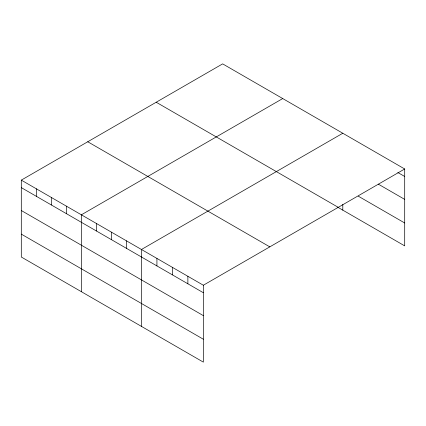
<?xml version="1.0" encoding="UTF-8"?>
<svg xmlns="http://www.w3.org/2000/svg" width="426" height="426" viewBox="0 0 426 426"><rect width="100%" height="100%" fill="white"/><g stroke="black" fill="none" stroke-linecap="round" stroke-linejoin="round"><path stroke-width="0.64" d="M21.3 180.123L203.351 285.228L203.351 362.127L21.3 257.016L21.3 180.123L222.649 63.873L404.7 168.984L404.7 245.877L337.797 207.254M282.726 98.56L81.377 214.805L81.377 291.703M342.802 133.247L141.453 249.492L141.453 326.391M203.351 285.228L404.7 168.984M397.82 172.509L404.7 176.481M378.336 184.16L404.7 199.384M358.277 196.173L404.7 222.979M156.204 102.235L338.255 207.345M87.745 141.762L269.796 246.867M21.3 187.621L203.351 292.726M21.3 210.524L203.351 315.629M21.3 234.119L203.351 339.224M342.802 204.416L342.802 210.14M187.877 276.293L187.877 283.796M172.402 267.363L172.402 274.861M156.928 258.428L156.928 265.925M126.437 240.823L126.437 248.321M111.415 232.149L111.415 239.646M96.398 223.48L96.398 230.977M66.36 206.136L66.36 213.634M51.338 197.462L51.338 204.965M36.322 188.793L36.322 196.29"/></g></svg>
